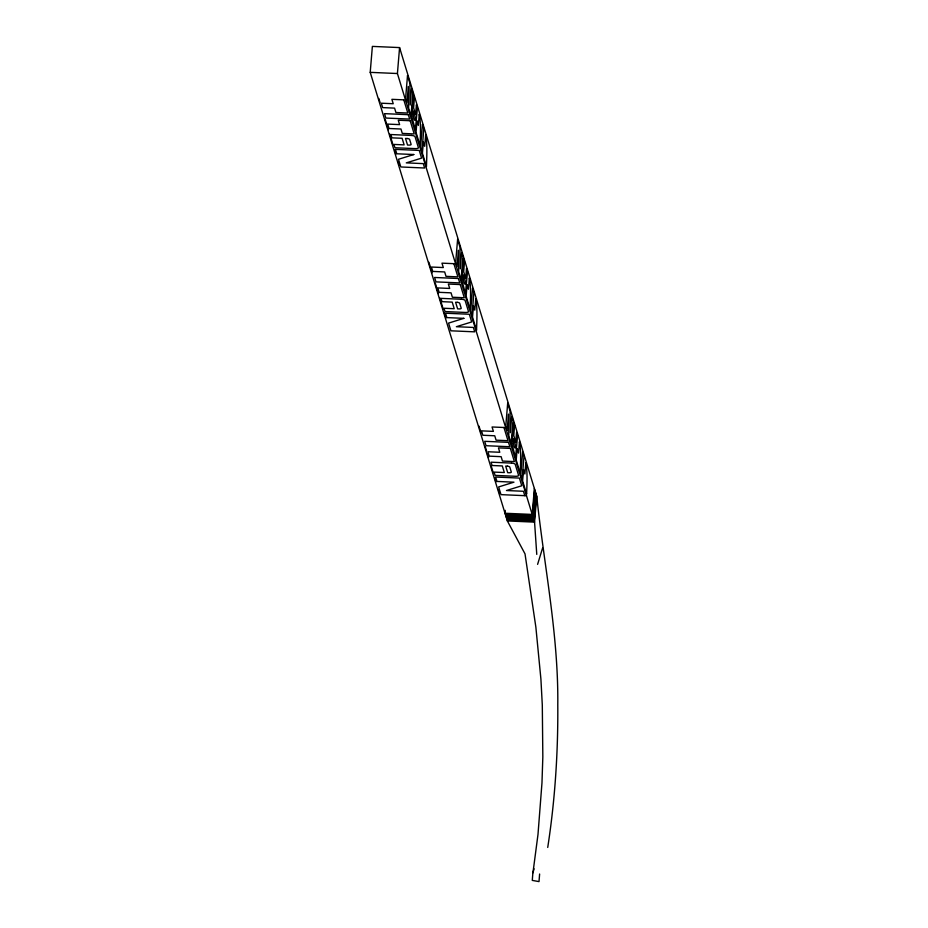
<?xml version="1.0" encoding="UTF-8"?>
<svg xmlns="http://www.w3.org/2000/svg" width="928" height="928" viewBox="0 0 928 928"><rect width="100%" height="100%" fill="white"/><g stroke="black" fill="none" stroke-linecap="round" stroke-linejoin="round"><path stroke-width="1.39" d="M532.95 872.819L537.996 834.4L541.975 782.849L542.834 756.958L542.3 705.048L540.908 679.064L535.862 627.119L525.016 553.877L507.361 520.944L370.214 72.349L372.372 46.4L399.574 47.583L536.72 496.19C544.086 565.662 558.517 634.543 557.786 704.746C558.134 752.469 555.025 800.261 547.729 847.438M536.767 554.387L534.563 522.128L397.416 73.532L399.574 47.583M505.25 510.365L505.006 513.254L532.208 514.437L534.366 488.488M506.259 513.66L506.015 516.548L533.217 517.731L535.375 491.794M506.932 515.864L506.688 518.752L533.89 519.935L536.048 493.986M534.702 489.59L532.544 515.539L505.342 514.344M535.038 490.692L532.881 516.641L505.679 515.446M535.711 492.896L533.554 518.833L506.352 517.65M536.384 495.088L534.226 521.037L507.024 519.842M536.72 496.19L534.563 522.128L507.361 520.944M539.62 874.014L539.006 881.6L532.278 880.394L532.881 872.807L534.099 868.817M537.602 564.363L542.578 548.065M370.214 72.349L397.416 73.532M526.501 495.749L500.992 494.636L498.649 486.933L513.961 482.177L496.967 481.435L495.622 477.038L519.425 478.082L521.768 485.773L506.456 490.529L523.45 491.272L524.796 495.668M378.821 98.426L380.028 102.393M385.201 119.318L388.438 129.874M389.679 133.945L393.043 144.942M394.667 150.255L395.838 154.106M398.251 161.982L399.26 165.277M428.91 262.253L432.135 272.809M435.29 283.144L438.515 293.7M439.768 297.772L443.12 308.769M444.361 312.794L445.927 317.933M478.987 426.091L481.006 432.68M485.379 446.971L486.585 450.938M487.397 453.572L488.604 457.527M491.109 465.728L493.209 472.596M494.833 477.908L496.016 481.76M498.417 489.636L499.426 492.93M413.146 113.645C413.517 123.32 417.774 122.519 413.32 111.105L413.146 113.645M463.234 277.472C463.606 287.158 467.863 286.346 463.408 274.932L463.234 277.472M513.323 441.31C513.683 450.985 517.94 450.173 513.497 438.77L513.323 441.31M411.684 116.07L415.35 129.804L417.426 108.031L416.417 104.736L415.605 114.457L413.586 107.868L414.398 98.136L413.389 94.842L411.684 116.07M461.773 279.896L465.438 293.631L467.503 271.858L466.494 268.563L465.694 278.296L463.675 271.695L464.487 261.963L463.478 258.668L461.773 279.896M511.85 443.723L515.527 457.458L517.592 435.684L516.583 432.39L515.782 442.122L513.764 435.522L514.564 425.79L513.567 422.495L511.85 443.723M407.508 75.597L405.617 98.298L406.963 102.695L408.308 86.478L408.645 108.193L411 115.896L412.879 93.194L411.533 88.786L410.188 105.003L409.863 83.288L407.508 75.597M416.985 121.034L416.034 132.379L420.071 145.58C420.361 135.012 421.15 124.41 419.27 114.074L418.331 125.431L416.985 121.034M422.46 124.526L420.581 147.227L421.927 151.624L423.806 128.922L422.46 124.526M423.365 141.926L422.426 153.271L426.462 166.472C426.752 155.904 427.53 145.302 425.662 134.966L424.711 146.322L423.365 141.926M457.597 239.424L455.706 262.125L457.052 266.522L458.397 250.305L458.734 272.02L461.088 279.722L462.968 257.021L461.622 252.613L460.276 268.83L459.94 247.126L457.597 239.424M467.074 284.861L466.123 296.206L470.16 309.407C470.45 298.851 471.238 288.237 469.359 277.913L468.408 289.258L467.074 284.861M472.549 288.353L470.658 311.054L472.004 315.45L473.895 292.749L472.549 288.353M473.454 305.753L472.514 317.098L476.551 330.298C476.841 319.731 477.618 309.128 475.739 298.793L474.8 310.149L473.454 305.753M507.674 403.251L505.795 425.952L507.14 430.348L508.486 414.132L508.822 435.847L511.166 443.549L513.056 420.848L511.711 416.452L510.365 432.657L510.029 410.953L507.674 403.251M517.151 448.688L516.212 460.033L520.248 473.234C520.538 462.678 521.316 452.064 519.448 441.74L518.497 453.084L517.151 448.688M522.638 452.18L520.747 474.881L522.093 479.277L523.984 456.576L522.638 452.18M523.543 469.58L522.603 480.924L526.628 494.125C526.93 483.569 527.707 472.955 525.828 462.631L524.888 473.976L523.543 469.58M413.795 154.524L398.472 159.28L400.826 166.97L424.63 168.014L423.284 163.618L406.278 162.876L421.602 158.12L419.247 150.417L395.444 149.385L396.79 153.781L413.795 154.524M463.872 318.35L448.56 323.106L450.904 330.809L474.707 331.841L473.361 327.445L456.367 326.702L471.691 321.946L469.336 314.256L445.533 313.212L446.878 317.608L463.872 318.35M403.784 99.841L391.883 99.331L393.228 103.727L381.327 103.205L382.672 107.602L394.574 108.124L395.92 112.52L407.821 113.042L403.784 99.841M408.32 114.689L384.517 113.645L385.862 118.053L409.666 119.086L408.32 114.689M410.164 120.733L398.263 120.211L399.608 124.619L387.707 124.097L389.052 128.493L400.954 129.015L402.3 133.412L414.201 133.934L410.164 120.733M411.313 135.43L390.908 134.537L391.918 137.843L402.114 138.284L404.132 144.884L393.936 144.432L394.945 147.738L415.338 148.619A3.422 1.079 4.8 0 0 418.4 147.668L415.048 136.683A3.422 1.079 4.8 0 0 411.313 135.43M407.218 138.504L405.513 138.434L407.531 145.035L409.236 145.104A2.703 0.847 4.8 0 0 411.116 144.35L409.619 139.455A2.726 0.858 4.8 0 0 407.218 138.504M453.873 263.668L441.972 263.158L443.317 267.554L431.416 267.032L432.761 271.428L444.663 271.95L446.008 276.347L457.898 276.869L453.873 263.668M458.409 278.516L434.606 277.472L435.951 281.88L459.754 282.912L458.409 278.516M460.253 284.56L448.352 284.049L449.697 288.446L437.796 287.924L439.141 292.32L451.043 292.842L452.388 297.238L464.29 297.76L460.253 284.56M461.39 299.257L440.997 298.364L442.006 301.67L452.203 302.11L454.221 308.711L444.013 308.258L445.022 311.564L465.427 312.458A3.422 1.079 4.8 0 0 468.489 311.506L465.125 300.51A3.422 1.079 4.8 0 0 461.39 299.257M457.307 302.331L455.602 302.261L457.62 308.862L459.325 308.931A2.703 0.847 4.8 0 0 461.204 308.177L459.708 303.282A2.726 0.858 4.8 0 0 457.307 302.331M503.962 427.495L492.06 426.984L493.406 431.381L481.504 430.859L482.838 435.255L494.74 435.777L496.086 440.174L507.987 440.696L503.962 427.495M508.498 442.343L484.694 441.31L486.04 445.707L509.843 446.739L508.498 442.343M510.342 448.386L498.44 447.876L499.786 452.272L487.884 451.75L489.23 456.147L501.132 456.669L502.477 461.065L514.379 461.587L510.342 448.386M511.479 463.084L491.074 462.19L492.084 465.496L502.292 465.937L504.31 472.538L494.102 472.097L495.111 475.391L515.516 476.284A3.422 1.079 4.8 0 0 518.578 475.333L515.214 464.336A3.422 1.079 4.8 0 0 511.479 463.084M507.384 466.158L505.69 466.088L507.709 472.688L509.402 472.758A2.703 0.847 4.8 0 0 511.293 472.004L509.797 467.109A2.726 0.858 4.8 0 0 507.384 466.158"/></g></svg>
